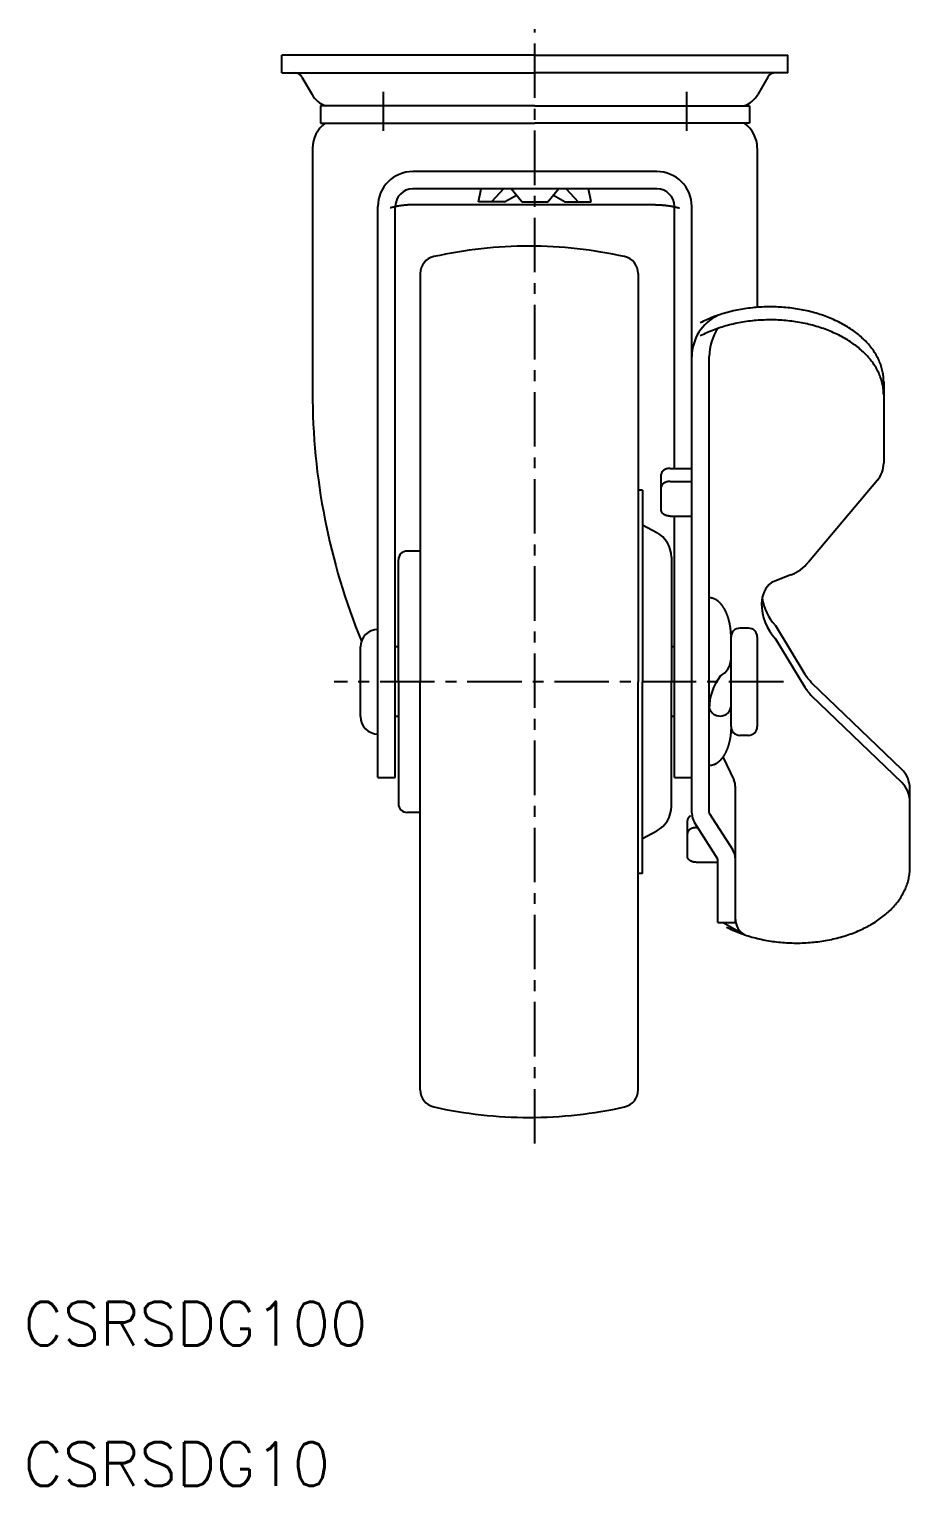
# Model space of a CAD drawing. Extents: x -24 to 231, y -5 to 268.
# Drawn here: x -23.9 to 77.1, y -5.2 to 162 of the extents above; entities that cross this region are included whole.
import ezdxf

# ---------------------------------------------------------------- set-up
doc = ezdxf.new("R2010")
doc.units = 0
doc.header["$LTSCALE"] = 5
doc.linetypes.add('CENTER', pattern=[2, 1.25, -0.25, 0.25, -0.25])
doc.layers.get('0').update_dxf_attribs({"linetype": 'CONTINUOUS'})
doc.layers.add('CENTER', color=1, linetype='CENTER')
doc.styles.get("Standard").update_dxf_attribs({"font": 'txt.shx'})

msp = doc.modelspace()

# ---------------------------------------------------------------- linework, layer by layer
at = {"color": 7, "linetype": 'CONTINUOUS'}
for p, q in [((5.130765, 157.000815), (5.130765, 159.000815)), ((34.130765, 159.000815), (5.130765, 159.000815)), ((34.130765, 159.000815), (63.130765, 159.000815)), ((63.130765, 157.000815), (63.130765, 159.000815)), ((5.130765, 157.000815), (34.130765, 157.000815)), ((7.42126, 156.500815), (8.57596, 154.500815)), ((63.130765, 157.000815), (34.130765, 157.000815)), ((60.840269, 156.500815), (59.685569, 154.500815)), ((34.130765, 153.194565), (9.535889, 153.194565)), ((9.535889, 153.194565), (9.535889, 151.194565)), ((34.130765, 153.194565), (58.72564, 153.194565)), ((58.72564, 153.194565), (58.72564, 151.194565)), ((9.535889, 151.194565), (34.130765, 151.194565)), ((58.72564, 151.194565), (34.130765, 151.194565)), ((8.630765, 148.344565), (8.630765, 120.340727)), ((59.630765, 148.344565), (59.630765, 130.072961)), ((48.130765, 145.650957), (20.130765, 145.650957)), ((48.130765, 143.658568), (20.130765, 143.658568)), ((27.683866, 142.175815), (27.964669, 143.658568)), ((30.666663, 142.175815), (27.683866, 142.175815)), ((30.532354, 143.658568), (29.175264, 142.175815)), ((30.666663, 142.175815), (32.007197, 142.949773)), ((32.639366, 142.175815), (31.428253, 143.658568)), ((32.639366, 142.175815), (35.622163, 142.175815)), ((35.622163, 142.175815), (36.833276, 143.658568)), ((36.254332, 142.949773), (37.594866, 142.175815)), ((37.594866, 142.175815), (40.577663, 142.175815)), ((37.729175, 143.658568), (39.086265, 142.175815)), ((40.577663, 142.175815), (40.29686, 143.658568)), ((16.130765, 76.104565), (16.130765, 141.650957)), ((18.130765, 76.104565), (18.130765, 141.658568)), ((47.980765, 141.844565), (20.280765, 141.844565)), ((50.130765, 111.589708), (50.130765, 141.658568)), ((52.130765, 72.016816), (52.130765, 141.650957)), ((20.980765, 133.94205), (20.980765, 124.104565)), ((45.980765, 133.94205), (45.980765, 124.104565)), ((20.980765, 124.104565), (20.980765, 87.104565)), ((45.980765, 124.104565), (45.980765, 87.104565)), ((54.130765, 72.016816), (54.130765, 124.419606)), ((74.130765, 121.522252), (74.130765, 112.17716)), ((48.630765, 106.780152), (48.630765, 110.927539)), ((49.630765, 111.589708), (52.130765, 111.589708)), ((46.480765, 109.104565), (45.980765, 109.104565)), ((46.480765, 109.104565), (46.480765, 87.104565)), ((49.630765, 110.091), (52.130765, 110.091)), ((73.427768, 110.247452), (65.503018, 100.814324)), ((49.630765, 106.117983), (52.130765, 106.117983)), ((50.130765, 76.104565), (50.130765, 106.117983)), ((46.480765, 105.104565), (48.10305, 104.227184)), ((20.980765, 102.104565), (19.480765, 102.104565)), ((18.480765, 87.104565), (18.480765, 101.104565)), ((49.780765, 101.412465), (49.780765, 87.104565)), ((63.489649, 99.371547), (61.265928, 98.505261)), ((56.630765, 81.976124), (56.630765, 92.233007)), ((58.630765, 93.254565), (57.630765, 93.254565)), ((59.630765, 92.254565), (59.630765, 81.954565)), ((61.716787, 93.546723), (65.102819, 87.969013)), ((61.716787, 92.048014), (65.102819, 86.470305)), ((14.130765, 83.104565), (14.130765, 91.104565)), ((18.480765, 91.104565), (18.130765, 91.104565)), ((50.130765, 91.104565), (49.780765, 91.104565)), ((18.480765, 87.104565), (18.480765, 73.104565)), ((20.980765, 50.104565), (20.980765, 87.104565)), ((45.980765, 50.104565), (45.980765, 87.104565)), ((46.480765, 65.104565), (46.480765, 87.104565)), ((49.780765, 72.796666), (49.780765, 87.104565)), ((76.210888, 77.048786), (65.910031, 86.960775)), ((76.210888, 75.550078), (65.910031, 85.462067)), ((18.480765, 83.104565), (18.130765, 83.104565)), ((50.130765, 83.104565), (49.780765, 83.104565)), ((58.630765, 80.954565), (57.630765, 80.954565)), ((55.704846, 78.480106), (56.941266, 75.845768)), ((16.130765, 76.104565), (18.130765, 76.104565)), ((50.130765, 76.104565), (52.130765, 76.104565)), ((57.130765, 59.490696), (57.130765, 74.996013)), ((77.130765, 65.725639), (77.130765, 74.887054)), ((20.980765, 72.104565), (19.480765, 72.104565)), ((54.130765, 72.016816), (56.816048, 67.8147)), ((51.630765, 67.049978), (51.630765, 71.197364)), ((55.130765, 66.737751), (52.445481, 70.939867)), ((52.630765, 70.360826), (52.815506, 70.360826)), ((46.480765, 69.104565), (48.10305, 69.981946)), ((52.630765, 66.387809), (55.130765, 66.387809)), ((55.130765, 59.490696), (55.130765, 66.737751)), ((46.480765, 65.104565), (45.980765, 65.104565)), ((55.130765, 59.490696), (57.130765, 59.490696)), ((55.716682, 59.490696), (58.130765, 58.089127)), ((20.980765, 40.26708), (20.980765, 50.104565)), ((45.980765, 40.26708), (45.980765, 50.104565))]:
    msp.add_line(p, q, dxfattribs=at)
for points in [[(20.2808, 141.845, 0), (20.259, 141.845, 0), (20.2372, 141.844, 0), (20.2153, 141.844, 0), (20.1935, 141.844, 0), (20.1717, 141.844, 0), (20.1499, 141.844, 0), (20.1281, 141.843, 0), (20.1063, 141.843, 0), (20.0845, 141.843, 0), (20.0627, 141.842, 0), (20.0409, 141.842, 0), (20.0191, 141.841, 0), (19.9973, 141.841, 0), (19.9756, 141.84, 0), (19.9538, 141.839, 0), (19.932, 141.839, 0), (19.9102, 141.838, 0), (19.8884, 141.837, 0), (19.8666, 141.836, 0), (19.8449, 141.836, 0), (19.8231, 141.835, 0), (19.8013, 141.834, 0), (19.7795, 141.833, 0), (19.7578, 141.832, 0), (19.736, 141.83, 0), (19.7143, 141.829, 0), (19.6925, 141.828, 0), (19.6708, 141.827, 0), (19.649, 141.826, 0), (19.6273, 141.824, 0), (19.6056, 141.823, 0), (19.5838, 141.821, 0), (19.5621, 141.82, 0), (19.5404, 141.818, 0), (19.5187, 141.817, 0), (19.497, 141.815, 0), (19.4753, 141.814, 0), (19.4536, 141.812, 0), (19.4319, 141.81, 0), (19.4102, 141.808, 0), (19.3885, 141.807, 0), (19.3669, 141.805, 0), (19.3452, 141.803, 0), (19.3236, 141.801, 0), (19.3019, 141.799, 0), (19.2803, 141.797, 0), (19.2586, 141.795, 0), (19.237, 141.793, 0), (19.2154, 141.79, 0), (19.1938, 141.788, 0), (19.1722, 141.786, 0), (19.1506, 141.783, 0), (19.129, 141.781, 0), (19.1074, 141.779, 0), (19.0858, 141.776, 0), (19.0643, 141.774, 0), (19.0427, 141.771, 0), (19.0212, 141.769, 0), (18.9997, 141.766, 0), (18.9781, 141.763, 0), (18.9566, 141.761, 0), (18.9351, 141.758, 0), (18.9136, 141.755, 0), (18.8921, 141.752, 0), (18.8707, 141.749, 0), (18.8492, 141.746, 0), (18.8277, 141.743, 0), (18.8063, 141.74, 0), (18.7849, 141.737, 0), (18.7634, 141.734, 0), (18.742, 141.731, 0), (18.7206, 141.728, 0), (18.6992, 141.724, 0), (18.6779, 141.721, 0), (18.6565, 141.718, 0), (18.6351, 141.714, 0), (18.6138, 141.711, 0), (18.5925, 141.707, 0), (18.5712, 141.704, 0), (18.5499, 141.7, 0), (18.5286, 141.697, 0), (18.5073, 141.693, 0), (18.486, 141.689, 0), (18.4648, 141.686, 0), (18.4435, 141.682, 0), (18.4223, 141.678, 0), (18.4011, 141.674, 0), (18.3799, 141.67, 0), (18.3587, 141.666, 0), (18.3375, 141.662, 0), (18.3164, 141.658, 0), (18.2952, 141.654, 0), (18.2741, 141.65, 0), (18.253, 141.646, 0), (18.2319, 141.641, 0), (18.2108, 141.637, 0), (18.1898, 141.633, 0), (18.1687, 141.629, 0), (18.1477, 141.624, 0), (18.1267, 141.62, 0), (18.1056, 141.615, 0), (18.0847, 141.611, 0), (18.0637, 141.606, 0), (18.0427, 141.601, 0), (18.0218, 141.597, 0), (18.0009, 141.592, 0), (17.98, 141.587, 0), (17.9591, 141.583, 0), (17.9382, 141.578, 0), (17.9173, 141.573, 0), (17.8965, 141.568, 0), (17.8757, 141.563, 0), (17.8549, 141.558, 0), (17.8341, 141.553, 0), (17.8133, 141.548, 0), (17.7926, 141.543, 0), (17.7718, 141.537, 0), (17.7511, 141.532, 0), (17.7304, 141.527, 0), (17.7098, 141.522, 0), (17.6891, 141.516, 0), (17.6685, 141.511, 0), (17.6478, 141.505, 0), (17.6272, 141.5, 0), (17.6067, 141.494, 0), (17.5861, 141.489, 0), (17.5656, 141.483, 0), (17.545, 141.478, 0)], [(47.9808, 141.845, 0), (48.0026, 141.845, 0), (48.0244, 141.844, 0), (48.0462, 141.844, 0), (48.068, 141.844, 0), (48.0898, 141.844, 0), (48.1116, 141.844, 0), (48.1334, 141.843, 0), (48.1552, 141.843, 0), (48.177, 141.843, 0), (48.1988, 141.842, 0), (48.2206, 141.842, 0), (48.2424, 141.841, 0), (48.2642, 141.841, 0), (48.286, 141.84, 0), (48.3078, 141.839, 0), (48.3296, 141.839, 0), (48.3513, 141.838, 0), (48.3731, 141.837, 0), (48.3949, 141.836, 0), (48.4167, 141.836, 0), (48.4384, 141.835, 0), (48.4602, 141.834, 0), (48.482, 141.833, 0), (48.5037, 141.832, 0), (48.5255, 141.83, 0), (48.5473, 141.829, 0), (48.569, 141.828, 0), (48.5908, 141.827, 0), (48.6125, 141.826, 0), (48.6342, 141.824, 0), (48.656, 141.823, 0), (48.6777, 141.821, 0), (48.6994, 141.82, 0), (48.7211, 141.818, 0), (48.7428, 141.817, 0), (48.7645, 141.815, 0), (48.7862, 141.814, 0), (48.8079, 141.812, 0), (48.8296, 141.81, 0), (48.8513, 141.808, 0), (48.873, 141.807, 0), (48.8947, 141.805, 0), (48.9163, 141.803, 0), (48.938, 141.801, 0), (48.9596, 141.799, 0), (48.9813, 141.797, 0), (49.0029, 141.795, 0), (49.0245, 141.793, 0), (49.0461, 141.79, 0), (49.0678, 141.788, 0), (49.0894, 141.786, 0), (49.1109, 141.783, 0), (49.1325, 141.781, 0), (49.1541, 141.779, 0), (49.1757, 141.776, 0), (49.1972, 141.774, 0), (49.2188, 141.771, 0), (49.2403, 141.769, 0), (49.2619, 141.766, 0), (49.2834, 141.763, 0), (49.3049, 141.761, 0), (49.3264, 141.758, 0), (49.3479, 141.755, 0), (49.3694, 141.752, 0), (49.3909, 141.749, 0), (49.4123, 141.746, 0), (49.4338, 141.743, 0), (49.4552, 141.74, 0), (49.4767, 141.737, 0), (49.4981, 141.734, 0), (49.5195, 141.731, 0), (49.5409, 141.728, 0), (49.5623, 141.724, 0), (49.5837, 141.721, 0), (49.605, 141.718, 0), (49.6264, 141.714, 0), (49.6477, 141.711, 0), (49.669, 141.707, 0), (49.6904, 141.704, 0), (49.7117, 141.7, 0), (49.733, 141.697, 0), (49.7542, 141.693, 0), (49.7755, 141.689, 0), (49.7968, 141.686, 0), (49.818, 141.682, 0), (49.8392, 141.678, 0), (49.8604, 141.674, 0), (49.8816, 141.67, 0), (49.9028, 141.666, 0), (49.924, 141.662, 0), (49.9451, 141.658, 0), (49.9663, 141.654, 0), (49.9874, 141.65, 0), (50.0085, 141.646, 0), (50.0296, 141.641, 0), (50.0507, 141.637, 0), (50.0718, 141.633, 0), (50.0928, 141.629, 0), (50.1139, 141.624, 0), (50.1349, 141.62, 0), (50.1559, 141.615, 0), (50.1769, 141.611, 0), (50.1978, 141.606, 0), (50.2188, 141.601, 0), (50.2397, 141.597, 0), (50.2607, 141.592, 0), (50.2816, 141.587, 0), (50.3025, 141.583, 0), (50.3233, 141.578, 0), (50.3442, 141.573, 0), (50.365, 141.568, 0), (50.3859, 141.563, 0), (50.4067, 141.558, 0), (50.4274, 141.553, 0), (50.4482, 141.548, 0), (50.469, 141.543, 0), (50.4897, 141.537, 0), (50.5104, 141.532, 0), (50.5311, 141.527, 0), (50.5518, 141.522, 0), (50.5724, 141.516, 0), (50.5931, 141.511, 0), (50.6137, 141.505, 0), (50.6343, 141.5, 0), (50.6549, 141.494, 0), (50.6754, 141.489, 0), (50.696, 141.483, 0), (50.7165, 141.478, 0)], [(74.1308, 121.522, 0), (74.1288, 121.673, 0), (74.1228, 121.823, 0), (74.1129, 121.973, 0), (74.099, 122.123, 0), (74.0812, 122.273, 0), (74.0594, 122.423, 0), (74.0336, 122.573, 0), (74.0039, 122.722, 0), (73.9703, 122.871, 0), (73.9328, 123.019, 0), (73.8913, 123.167, 0), (73.846, 123.314, 0), (73.7968, 123.461, 0), (73.7437, 123.607, 0), (73.6867, 123.753, 0), (73.6259, 123.898, 0), (73.5613, 124.042, 0), (73.493, 124.185, 0), (73.4208, 124.328, 0), (73.3449, 124.47, 0), (73.2652, 124.611, 0), (73.1819, 124.751, 0), (73.0948, 124.89, 0), (73.0041, 125.028, 0), (72.9098, 125.164, 0), (72.8119, 125.3, 0), (72.7104, 125.435, 0), (72.6054, 125.568, 0), (72.4969, 125.7, 0), (72.3849, 125.831, 0), (72.2695, 125.961, 0), (72.1507, 126.089, 0), (72.0285, 126.216, 0), (71.903, 126.341, 0), (71.7742, 126.465, 0), (71.6421, 126.587, 0), (71.5068, 126.708, 0), (71.3684, 126.828, 0), (71.2268, 126.945, 0), (71.0822, 127.061, 0), (70.9345, 127.175, 0), (70.7838, 127.288, 0), (70.6302, 127.399, 0), (70.4737, 127.508, 0), (70.3143, 127.615, 0), (70.1521, 127.72, 0), (69.9872, 127.824, 0), (69.8196, 127.925, 0), (69.6493, 128.025, 0), (69.4764, 128.122, 0), (69.3009, 128.218, 0), (69.123, 128.311, 0), (68.9426, 128.403, 0), (68.7598, 128.492, 0), (68.5747, 128.579, 0), (68.3874, 128.665, 0), (68.1978, 128.747, 0), (68.0061, 128.828, 0), (67.8122, 128.907, 0), (67.6163, 128.983, 0), (67.4185, 129.057, 0), (67.2187, 129.128, 0), (67.017, 129.197, 0), (66.8136, 129.264, 0), (66.6084, 129.329, 0), (66.4016, 129.391, 0), (66.1931, 129.451, 0), (65.9831, 129.508, 0), (65.7717, 129.563, 0), (65.5588, 129.616, 0), (65.3445, 129.666, 0), (65.129, 129.713, 0), (64.9122, 129.758, 0), (64.6943, 129.801, 0), (64.4753, 129.841, 0), (64.2553, 129.878, 0), (64.0343, 129.913, 0), (63.8124, 129.945, 0), (63.5897, 129.975, 0), (63.3663, 130.002, 0), (63.1422, 130.027, 0), (62.9175, 130.049, 0), (62.6922, 130.068, 0), (62.4664, 130.085, 0), (62.2403, 130.099, 0), (62.0138, 130.111, 0), (61.787, 130.119, 0), (61.56, 130.126, 0), (61.3329, 130.129, 0), (61.1058, 130.13, 0), (60.8786, 130.129, 0), (60.6515, 130.125, 0), (60.4246, 130.118, 0), (60.1979, 130.108, 0), (59.9715, 130.096, 0), (59.7454, 130.081, 0), (59.5197, 130.064, 0), (59.2946, 130.044, 0), (59.07, 130.022, 0), (58.846, 129.996, 0), (58.6227, 129.969, 0), (58.4002, 129.938, 0), (58.1785, 129.906, 0), (57.9578, 129.87, 0), (57.738, 129.832, 0), (57.5192, 129.792, 0), (57.3015, 129.749, 0), (57.085, 129.703, 0), (56.8698, 129.655, 0), (56.6558, 129.604, 0), (56.4432, 129.551, 0), (56.2321, 129.496, 0), (56.0224, 129.438, 0), (55.8143, 129.378, 0), (55.6078, 129.315, 0), (55.403, 129.25, 0), (55.2, 129.182, 0), (54.9987, 129.113, 0), (54.7994, 129.041, 0), (54.6019, 128.966, 0), (54.4065, 128.889, 0), (54.2131, 128.811, 0), (54.0218, 128.729, 0), (53.8327, 128.646, 0), (53.6459, 128.56, 0), (53.4613, 128.473, 0), (53.279, 128.383, 0), (53.0992, 128.291, 0)], [(74.1308, 120.024, 0), (74.1288, 120.174, 0), (74.1228, 120.324, 0), (74.1129, 120.475, 0), (74.099, 120.625, 0), (74.0812, 120.775, 0), (74.0594, 120.924, 0), (74.0336, 121.074, 0), (74.0039, 121.223, 0), (73.9703, 121.372, 0), (73.9328, 121.52, 0), (73.8913, 121.668, 0), (73.846, 121.815, 0), (73.7968, 121.962, 0), (73.7437, 122.109, 0), (73.6867, 122.254, 0), (73.6259, 122.399, 0), (73.5613, 122.543, 0), (73.493, 122.687, 0), (73.4208, 122.829, 0), (73.3449, 122.971, 0), (73.2652, 123.112, 0), (73.1819, 123.252, 0), (73.0948, 123.391, 0), (73.0041, 123.529, 0), (72.9098, 123.666, 0), (72.8119, 123.801, 0), (72.7104, 123.936, 0), (72.6054, 124.069, 0), (72.4969, 124.202, 0), (72.3849, 124.332, 0), (72.2695, 124.462, 0), (72.1507, 124.59, 0), (72.0285, 124.717, 0), (71.903, 124.842, 0), (71.7742, 124.966, 0), (71.6421, 125.089, 0), (71.5068, 125.21, 0), (71.3684, 125.329, 0), (71.2268, 125.446, 0), (71.0822, 125.562, 0), (70.9345, 125.677, 0), (70.7838, 125.789, 0), (70.6302, 125.9, 0), (70.4737, 126.009, 0), (70.3143, 126.116, 0), (70.1521, 126.222, 0), (69.9872, 126.325, 0), (69.8196, 126.427, 0), (69.6493, 126.526, 0), (69.4764, 126.624, 0), (69.3009, 126.719, 0), (69.123, 126.813, 0), (68.9426, 126.904, 0), (68.7598, 126.994, 0), (68.5747, 127.081, 0), (68.3874, 127.166, 0), (68.1978, 127.249, 0), (68.0061, 127.329, 0), (67.8122, 127.408, 0), (67.6163, 127.484, 0), (67.4185, 127.558, 0), (67.2187, 127.629, 0), (67.017, 127.699, 0), (66.8136, 127.766, 0), (66.6084, 127.83, 0), (66.4016, 127.892, 0), (66.1931, 127.952, 0), (65.9831, 128.01, 0), (65.7717, 128.065, 0), (65.5588, 128.117, 0), (65.3445, 128.167, 0), (65.129, 128.215, 0), (64.9122, 128.26, 0), (64.6943, 128.302, 0), (64.4753, 128.342, 0), (64.2553, 128.379, 0), (64.0343, 128.414, 0), (63.8124, 128.447, 0), (63.5897, 128.476, 0), (63.3663, 128.504, 0), (63.1422, 128.528, 0), (62.9175, 128.55, 0), (62.6922, 128.569, 0), (62.4664, 128.586, 0), (62.2403, 128.6, 0), (62.0138, 128.612, 0), (61.787, 128.621, 0), (61.56, 128.627, 0), (61.3329, 128.631, 0), (61.1058, 128.632, 0), (60.8786, 128.63, 0), (60.6515, 128.626, 0), (60.4246, 128.619, 0), (60.1979, 128.61, 0), (59.9715, 128.597, 0), (59.7454, 128.583, 0), (59.5197, 128.565, 0), (59.2946, 128.545, 0), (59.07, 128.523, 0), (58.846, 128.498, 0), (58.6227, 128.47, 0), (58.4002, 128.44, 0), (58.1785, 128.407, 0), (57.9578, 128.371, 0), (57.738, 128.333, 0), (57.5192, 128.293, 0), (57.3015, 128.25, 0), (57.085, 128.204, 0), (56.8698, 128.156, 0), (56.6558, 128.106, 0), (56.4432, 128.053, 0), (56.2321, 127.997, 0), (56.0224, 127.939, 0), (55.8143, 127.879, 0), (55.6078, 127.816, 0), (55.403, 127.751, 0), (55.2, 127.684, 0), (54.9987, 127.614, 0), (54.7994, 127.542, 0), (54.6019, 127.467, 0), (54.4065, 127.391, 0), (54.2131, 127.312, 0), (54.0218, 127.231, 0), (53.8327, 127.147, 0), (53.6459, 127.062, 0), (53.4613, 126.974, 0), (53.279, 126.884, 0), (53.0992, 126.792, 0)], [(49.6308, 111.59, 0), (49.6185, 111.59, 0), (49.6062, 111.59, 0), (49.594, 111.589, 0), (49.5817, 111.589, 0), (49.5694, 111.588, 0), (49.5572, 111.588, 0), (49.545, 111.587, 0), (49.5327, 111.587, 0), (49.5205, 111.586, 0), (49.5084, 111.585, 0), (49.4962, 111.584, 0), (49.484, 111.583, 0), (49.4719, 111.581, 0), (49.4598, 111.58, 0), (49.4477, 111.579, 0), (49.4357, 111.577, 0), (49.4237, 111.575, 0), (49.4117, 111.574, 0), (49.3997, 111.572, 0), (49.3878, 111.57, 0), (49.3759, 111.568, 0), (49.3641, 111.566, 0), (49.3522, 111.564, 0), (49.3405, 111.561, 0), (49.3288, 111.559, 0), (49.3171, 111.556, 0), (49.3055, 111.554, 0), (49.2939, 111.551, 0), (49.2823, 111.548, 0), (49.2709, 111.545, 0), (49.2594, 111.542, 0), (49.2481, 111.539, 0), (49.2368, 111.536, 0), (49.2255, 111.533, 0), (49.2143, 111.53, 0), (49.2032, 111.526, 0), (49.1921, 111.523, 0), (49.1812, 111.519, 0), (49.1702, 111.515, 0), (49.1594, 111.512, 0), (49.1486, 111.508, 0), (49.1379, 111.504, 0), (49.1272, 111.5, 0), (49.1167, 111.496, 0), (49.1062, 111.491, 0), (49.0958, 111.487, 0), (49.0854, 111.483, 0), (49.0752, 111.478, 0), (49.065, 111.474, 0), (49.055, 111.469, 0), (49.045, 111.464, 0), (49.0351, 111.459, 0), (49.0253, 111.455, 0), (49.0155, 111.45, 0), (49.0059, 111.445, 0), (48.9964, 111.439, 0), (48.9869, 111.434, 0), (48.9776, 111.429, 0), (48.9683, 111.424, 0), (48.9592, 111.418, 0), (48.9502, 111.413, 0), (48.9412, 111.407, 0), (48.9324, 111.401, 0), (48.9237, 111.396, 0), (48.915, 111.39, 0), (48.9065, 111.384, 0), (48.8981, 111.378, 0), (48.8898, 111.372, 0), (48.8816, 111.366, 0), (48.8736, 111.36, 0), (48.8656, 111.354, 0), (48.8578, 111.348, 0), (48.85, 111.341, 0), (48.8424, 111.335, 0), (48.8349, 111.328, 0), (48.8276, 111.322, 0), (48.8203, 111.315, 0), (48.8132, 111.309, 0), (48.8062, 111.302, 0), (48.7993, 111.295, 0), (48.7925, 111.289, 0), (48.7859, 111.282, 0), (48.7794, 111.275, 0), (48.773, 111.268, 0), (48.7668, 111.261, 0), (48.7607, 111.254, 0), (48.7547, 111.247, 0), (48.7488, 111.24, 0), (48.7431, 111.232, 0), (48.7375, 111.225, 0), (48.7321, 111.218, 0), (48.7268, 111.211, 0), (48.7216, 111.203, 0), (48.7166, 111.196, 0), (48.7117, 111.188, 0), (48.7069, 111.181, 0), (48.7023, 111.173, 0), (48.6978, 111.166, 0), (48.6934, 111.158, 0), (48.6892, 111.151, 0), (48.6852, 111.143, 0), (48.6812, 111.135, 0), (48.6775, 111.128, 0), (48.6738, 111.12, 0), (48.6703, 111.112, 0), (48.667, 111.104, 0), (48.6638, 111.096, 0), (48.6607, 111.088, 0), (48.6578, 111.081, 0), (48.6551, 111.073, 0), (48.6524, 111.065, 0), (48.65, 111.057, 0), (48.6477, 111.049, 0), (48.6455, 111.041, 0), (48.6435, 111.033, 0), (48.6416, 111.025, 0), (48.6399, 111.017, 0), (48.6383, 111.009, 0), (48.6369, 111.001, 0), (48.6356, 110.992, 0), (48.6345, 110.984, 0), (48.6335, 110.976, 0), (48.6326, 110.968, 0), (48.632, 110.96, 0), (48.6314, 110.952, 0), (48.6311, 110.944, 0), (48.6308, 110.936, 0), (48.6308, 110.928, 0)], [(49.6308, 110.091, 0), (49.6185, 110.091, 0), (49.6062, 110.091, 0), (49.594, 110.091, 0), (49.5817, 110.09, 0), (49.5694, 110.09, 0), (49.5572, 110.089, 0), (49.545, 110.089, 0), (49.5327, 110.088, 0), (49.5205, 110.087, 0), (49.5084, 110.086, 0), (49.4962, 110.085, 0), (49.484, 110.084, 0), (49.4719, 110.083, 0), (49.4598, 110.081, 0), (49.4477, 110.08, 0), (49.4357, 110.078, 0), (49.4237, 110.077, 0), (49.4117, 110.075, 0), (49.3997, 110.073, 0), (49.3878, 110.071, 0), (49.3759, 110.069, 0), (49.3641, 110.067, 0), (49.3522, 110.065, 0), (49.3405, 110.062, 0), (49.3288, 110.06, 0), (49.3171, 110.058, 0), (49.3055, 110.055, 0), (49.2939, 110.052, 0), (49.2823, 110.05, 0), (49.2709, 110.047, 0), (49.2594, 110.044, 0), (49.2481, 110.041, 0), (49.2368, 110.037, 0), (49.2255, 110.034, 0), (49.2143, 110.031, 0), (49.2032, 110.027, 0), (49.1921, 110.024, 0), (49.1812, 110.02, 0), (49.1702, 110.017, 0), (49.1594, 110.013, 0), (49.1486, 110.009, 0), (49.1379, 110.005, 0), (49.1272, 110.001, 0), (49.1167, 109.997, 0), (49.1062, 109.993, 0), (49.0958, 109.988, 0), (49.0854, 109.984, 0), (49.0752, 109.979, 0), (49.065, 109.975, 0), (49.055, 109.97, 0), (49.045, 109.965, 0), (49.0351, 109.961, 0), (49.0253, 109.956, 0), (49.0155, 109.951, 0), (49.0059, 109.946, 0), (48.9964, 109.941, 0), (48.9869, 109.936, 0), (48.9776, 109.93, 0), (48.9683, 109.925, 0), (48.9592, 109.919, 0), (48.9502, 109.914, 0), (48.9412, 109.908, 0), (48.9324, 109.903, 0), (48.9237, 109.897, 0), (48.915, 109.891, 0), (48.9065, 109.885, 0), (48.8981, 109.88, 0), (48.8898, 109.874, 0), (48.8816, 109.867, 0), (48.8736, 109.861, 0), (48.8656, 109.855, 0), (48.8578, 109.849, 0), (48.85, 109.843, 0), (48.8424, 109.836, 0), (48.8349, 109.83, 0), (48.8276, 109.823, 0), (48.8203, 109.817, 0), (48.8132, 109.81, 0), (48.8062, 109.803, 0), (48.7993, 109.797, 0), (48.7925, 109.79, 0), (48.7859, 109.783, 0), (48.7794, 109.776, 0), (48.773, 109.769, 0), (48.7668, 109.762, 0), (48.7607, 109.755, 0), (48.7547, 109.748, 0), (48.7488, 109.741, 0), (48.7431, 109.734, 0), (48.7375, 109.727, 0), (48.7321, 109.719, 0), (48.7268, 109.712, 0), (48.7216, 109.705, 0), (48.7166, 109.697, 0), (48.7117, 109.69, 0), (48.7069, 109.682, 0), (48.7023, 109.675, 0), (48.6978, 109.667, 0), (48.6934, 109.66, 0), (48.6892, 109.652, 0), (48.6852, 109.644, 0), (48.6812, 109.637, 0), (48.6775, 109.629, 0), (48.6738, 109.621, 0), (48.6703, 109.613, 0), (48.667, 109.605, 0), (48.6638, 109.598, 0), (48.6607, 109.59, 0), (48.6578, 109.582, 0), (48.6551, 109.574, 0), (48.6524, 109.566, 0), (48.65, 109.558, 0), (48.6477, 109.55, 0), (48.6455, 109.542, 0), (48.6435, 109.534, 0), (48.6416, 109.526, 0), (48.6399, 109.518, 0), (48.6383, 109.51, 0), (48.6369, 109.502, 0), (48.6356, 109.494, 0), (48.6345, 109.486, 0), (48.6335, 109.478, 0), (48.6326, 109.469, 0), (48.632, 109.461, 0), (48.6314, 109.453, 0), (48.6311, 109.445, 0), (48.6308, 109.437, 0), (48.6308, 109.429, 0)], [(49.6308, 106.118, 0), (49.6185, 106.118, 0), (49.6062, 106.118, 0), (49.594, 106.118, 0), (49.5817, 106.119, 0), (49.5694, 106.119, 0), (49.5572, 106.12, 0), (49.545, 106.12, 0), (49.5327, 106.121, 0), (49.5205, 106.122, 0), (49.5084, 106.123, 0), (49.4962, 106.124, 0), (49.484, 106.125, 0), (49.4719, 106.126, 0), (49.4598, 106.128, 0), (49.4477, 106.129, 0), (49.4357, 106.131, 0), (49.4237, 106.132, 0), (49.4117, 106.134, 0), (49.3997, 106.136, 0), (49.3878, 106.138, 0), (49.3759, 106.14, 0), (49.3641, 106.142, 0), (49.3522, 106.144, 0), (49.3405, 106.146, 0), (49.3288, 106.149, 0), (49.3171, 106.151, 0), (49.3055, 106.154, 0), (49.2939, 106.157, 0), (49.2823, 106.159, 0), (49.2709, 106.162, 0), (49.2594, 106.165, 0), (49.2481, 106.168, 0), (49.2368, 106.172, 0), (49.2255, 106.175, 0), (49.2143, 106.178, 0), (49.2032, 106.182, 0), (49.1921, 106.185, 0), (49.1812, 106.189, 0), (49.1702, 106.192, 0), (49.1594, 106.196, 0), (49.1486, 106.2, 0), (49.1379, 106.204, 0), (49.1272, 106.208, 0), (49.1167, 106.212, 0), (49.1062, 106.216, 0), (49.0958, 106.221, 0), (49.0854, 106.225, 0), (49.0752, 106.23, 0), (49.065, 106.234, 0), (49.055, 106.239, 0), (49.045, 106.243, 0), (49.0351, 106.248, 0), (49.0253, 106.253, 0), (49.0155, 106.258, 0), (49.0059, 106.263, 0), (48.9964, 106.268, 0), (48.9869, 106.273, 0), (48.9776, 106.279, 0), (48.9683, 106.284, 0), (48.9592, 106.29, 0), (48.9502, 106.295, 0), (48.9412, 106.301, 0), (48.9324, 106.306, 0), (48.9237, 106.312, 0), (48.915, 106.318, 0), (48.9065, 106.324, 0), (48.8981, 106.329, 0), (48.8898, 106.335, 0), (48.8816, 106.342, 0), (48.8736, 106.348, 0), (48.8656, 106.354, 0), (48.8578, 106.36, 0), (48.85, 106.366, 0), (48.8424, 106.373, 0), (48.8349, 106.379, 0), (48.8276, 106.386, 0), (48.8203, 106.392, 0), (48.8132, 106.399, 0), (48.8062, 106.406, 0), (48.7993, 106.412, 0), (48.7925, 106.419, 0), (48.7859, 106.426, 0), (48.7794, 106.433, 0), (48.773, 106.44, 0), (48.7668, 106.447, 0), (48.7607, 106.454, 0), (48.7547, 106.461, 0), (48.7488, 106.468, 0), (48.7431, 106.475, 0), (48.7375, 106.482, 0), (48.7321, 106.49, 0), (48.7268, 106.497, 0), (48.7216, 106.504, 0), (48.7166, 106.512, 0), (48.7117, 106.519, 0), (48.7069, 106.527, 0), (48.7023, 106.534, 0), (48.6978, 106.542, 0), (48.6934, 106.549, 0), (48.6892, 106.557, 0), (48.6852, 106.565, 0), (48.6812, 106.572, 0), (48.6775, 106.58, 0), (48.6738, 106.588, 0), (48.6703, 106.596, 0), (48.667, 106.604, 0), (48.6638, 106.611, 0), (48.6607, 106.619, 0), (48.6578, 106.627, 0), (48.6551, 106.635, 0), (48.6524, 106.643, 0), (48.65, 106.651, 0), (48.6477, 106.659, 0), (48.6455, 106.667, 0), (48.6435, 106.675, 0), (48.6416, 106.683, 0), (48.6399, 106.691, 0), (48.6383, 106.699, 0), (48.6369, 106.707, 0), (48.6356, 106.715, 0), (48.6345, 106.723, 0), (48.6335, 106.731, 0), (48.6326, 106.74, 0), (48.632, 106.748, 0), (48.6314, 106.756, 0), (48.6311, 106.764, 0), (48.6308, 106.772, 0), (48.6308, 106.78, 0)], [(56.6308, 92.233, 0), (56.6306, 92.2882, 0), (56.63, 92.3434, 0), (56.6291, 92.3986, 0), (56.6278, 92.4538, 0), (56.6261, 92.509, 0), (56.624, 92.564, 0), (56.6215, 92.6191, 0), (56.6187, 92.6741, 0), (56.6155, 92.729, 0), (56.612, 92.7839, 0), (56.608, 92.8386, 0), (56.6037, 92.8933, 0), (56.599, 92.9479, 0), (56.594, 93.0023, 0), (56.5885, 93.0567, 0), (56.5827, 93.1109, 0), (56.5766, 93.165, 0), (56.57, 93.219, 0), (56.5631, 93.2728, 0), (56.5558, 93.3264, 0), (56.5482, 93.3799, 0), (56.5402, 93.4332, 0), (56.5318, 93.4863, 0), (56.5231, 93.5393, 0), (56.514, 93.592, 0), (56.5046, 93.6446, 0), (56.4948, 93.6969, 0), (56.4846, 93.749, 0), (56.4741, 93.8009, 0), (56.4632, 93.8525, 0), (56.452, 93.9039, 0), (56.4405, 93.9551, 0), (56.4286, 94.006, 0), (56.4163, 94.0566, 0), (56.4037, 94.1069, 0), (56.3907, 94.157, 0), (56.3775, 94.2068, 0), (56.3638, 94.2563, 0), (56.3499, 94.3054, 0), (56.3356, 94.3543, 0), (56.3209, 94.4028, 0), (56.306, 94.451, 0), (56.2907, 94.4989, 0), (56.2751, 94.5465, 0), (56.2592, 94.5937, 0), (56.2429, 94.6405, 0), (56.2263, 94.687, 0), (56.2094, 94.7331, 0), (56.1922, 94.7788, 0), (56.1747, 94.8241, 0), (56.1569, 94.8691, 0), (56.1388, 94.9137, 0), (56.1204, 94.9578, 0), (56.1016, 95.0015, 0), (56.0826, 95.0449, 0), (56.0633, 95.0878, 0), (56.0437, 95.1302, 0), (56.0238, 95.1723, 0), (56.0036, 95.2139, 0), (55.9831, 95.255, 0), (55.9624, 95.2957, 0), (55.9414, 95.3359, 0), (55.9201, 95.3757, 0), (55.8985, 95.415, 0), (55.8767, 95.4538, 0), (55.8546, 95.4921, 0), (55.8323, 95.53, 0), (55.8097, 95.5673, 0), (55.7868, 95.6041, 0), (55.7637, 95.6404, 0), (55.7403, 95.6763, 0), (55.7167, 95.7116, 0), (55.6929, 95.7463, 0), (55.6688, 95.7806, 0), (55.6445, 95.8143, 0), (55.62, 95.8474, 0), (55.5953, 95.8801, 0), (55.5703, 95.9121, 0), (55.5451, 95.9437, 0), (55.5197, 95.9746, 0), (55.4941, 96.005, 0), (55.4683, 96.0348, 0), (55.4422, 96.0641, 0), (55.416, 96.0928, 0), (55.3896, 96.1209, 0), (55.363, 96.1484, 0), (55.3362, 96.1753, 0), (55.3093, 96.2017, 0), (55.2821, 96.2274, 0), (55.2548, 96.2525, 0), (55.2273, 96.277, 0), (55.1997, 96.301, 0), (55.1718, 96.3243, 0), (55.1439, 96.347, 0), (55.1157, 96.369, 0), (55.0875, 96.3905, 0), (55.0591, 96.4113, 0), (55.0305, 96.4315, 0), (55.0018, 96.451, 0), (54.973, 96.47, 0), (54.944, 96.4882, 0), (54.915, 96.5059, 0), (54.8858, 96.5229, 0), (54.8565, 96.5392, 0), (54.8271, 96.5549, 0), (54.7975, 96.57, 0), (54.7679, 96.5844, 0), (54.7382, 96.5981, 0), (54.7084, 96.6112, 0), (54.6785, 96.6237, 0), (54.6485, 96.6354, 0), (54.6185, 96.6465, 0), (54.5884, 96.657, 0), (54.5582, 96.6668, 0), (54.5279, 96.6759, 0), (54.4976, 96.6843, 0), (54.4672, 96.6921, 0), (54.4368, 96.6992, 0), (54.4063, 96.7056, 0), (54.3758, 96.7113, 0), (54.3453, 96.7164, 0), (54.3147, 96.7208, 0), (54.2841, 96.7245, 0), (54.2534, 96.7276, 0), (54.2228, 96.73, 0), (54.1921, 96.7317, 0), (54.1614, 96.7327, 0), (54.1308, 96.733, 0)], [(56.6308, 81.9761, 0), (56.6306, 81.9209, 0), (56.63, 81.8657, 0), (56.6291, 81.8105, 0), (56.6278, 81.7553, 0), (56.6261, 81.7002, 0), (56.624, 81.6451, 0), (56.6215, 81.59, 0), (56.6187, 81.535, 0), (56.6155, 81.4801, 0), (56.612, 81.4253, 0), (56.608, 81.3705, 0), (56.6037, 81.3158, 0), (56.599, 81.2613, 0), (56.594, 81.2068, 0), (56.5885, 81.1524, 0), (56.5827, 81.0982, 0), (56.5766, 81.0441, 0), (56.57, 80.9902, 0), (56.5631, 80.9364, 0), (56.5558, 80.8827, 0), (56.5482, 80.8292, 0), (56.5402, 80.7759, 0), (56.5318, 80.7228, 0), (56.5231, 80.6698, 0), (56.514, 80.6171, 0), (56.5046, 80.5646, 0), (56.4948, 80.5122, 0), (56.4846, 80.4601, 0), (56.4741, 80.4082, 0), (56.4632, 80.3566, 0), (56.452, 80.3052, 0), (56.4405, 80.254, 0), (56.4286, 80.2032, 0), (56.4163, 80.1525, 0), (56.4037, 80.1022, 0), (56.3907, 80.0521, 0), (56.3775, 80.0024, 0), (56.3638, 79.9529, 0), (56.3499, 79.9037, 0), (56.3356, 79.8548, 0), (56.3209, 79.8063, 0), (56.306, 79.7581, 0), (56.2907, 79.7102, 0), (56.2751, 79.6627, 0), (56.2592, 79.6155, 0), (56.2429, 79.5686, 0), (56.2263, 79.5222, 0), (56.2094, 79.4761, 0), (56.1922, 79.4303, 0), (56.1747, 79.385, 0), (56.1569, 79.34, 0), (56.1388, 79.2955, 0), (56.1204, 79.2513, 0), (56.1016, 79.2076, 0), (56.0826, 79.1643, 0), (56.0633, 79.1214, 0), (56.0437, 79.0789, 0), (56.0238, 79.0368, 0), (56.0036, 78.9953, 0), (55.9831, 78.9541, 0), (55.9624, 78.9134, 0), (55.9414, 78.8732, 0), (55.9201, 78.8334, 0), (55.8985, 78.7941, 0), (55.8767, 78.7553, 0), (55.8546, 78.717, 0), (55.8323, 78.6792, 0), (55.8097, 78.6418, 0), (55.7868, 78.605, 0), (55.7637, 78.5687, 0), (55.7403, 78.5329, 0), (55.7167, 78.4976, 0), (55.6929, 78.4628, 0), (55.6688, 78.4286, 0), (55.6445, 78.3949, 0), (55.62, 78.3617, 0), (55.5953, 78.3291, 0), (55.5703, 78.297, 0), (55.5451, 78.2655, 0), (55.5197, 78.2345, 0), (55.4941, 78.2041, 0), (55.4683, 78.1743, 0), (55.4422, 78.145, 0), (55.416, 78.1163, 0), (55.3896, 78.0882, 0), (55.363, 78.0607, 0), (55.3362, 78.0338, 0), (55.3093, 78.0075, 0), (55.2821, 77.9817, 0), (55.2548, 77.9566, 0), (55.2273, 77.9321, 0), (55.1997, 77.9082, 0), (55.1718, 77.8849, 0), (55.1439, 77.8622, 0), (55.1157, 77.8401, 0), (55.0875, 77.8187, 0), (55.0591, 77.7978, 0), (55.0305, 77.7777, 0), (55.0018, 77.7581, 0), (54.973, 77.7392, 0), (54.944, 77.7209, 0), (54.915, 77.7032, 0), (54.8858, 77.6862, 0), (54.8565, 77.6699, 0), (54.8271, 77.6542, 0), (54.7975, 77.6391, 0), (54.7679, 77.6247, 0), (54.7382, 77.611, 0), (54.7084, 77.5979, 0), (54.6785, 77.5855, 0), (54.6485, 77.5737, 0), (54.6185, 77.5626, 0), (54.5884, 77.5521, 0), (54.5582, 77.5424, 0), (54.5279, 77.5333, 0), (54.4976, 77.5248, 0), (54.4672, 77.5171, 0), (54.4368, 77.51, 0), (54.4063, 77.5035, 0), (54.3758, 77.4978, 0), (54.3453, 77.4927, 0), (54.3147, 77.4883, 0), (54.2841, 77.4846, 0), (54.2534, 77.4815, 0), (54.2228, 77.4792, 0), (54.1921, 77.4775, 0), (54.1614, 77.4765, 0), (54.1308, 77.4761, 0)], [(51.9882, 71.7047, 0), (51.983, 71.7018, 0), (51.9778, 71.6989, 0), (51.9726, 71.6959, 0), (51.9675, 71.6929, 0), (51.9624, 71.6899, 0), (51.9574, 71.6869, 0), (51.9524, 71.6839, 0), (51.9474, 71.6808, 0), (51.9424, 71.6777, 0), (51.9375, 71.6746, 0), (51.9326, 71.6714, 0), (51.9277, 71.6683, 0), (51.9229, 71.6651, 0), (51.9181, 71.6619, 0), (51.9133, 71.6586, 0), (51.9086, 71.6554, 0), (51.9039, 71.6521, 0), (51.8992, 71.6488, 0), (51.8946, 71.6455, 0), (51.89, 71.6422, 0), (51.8854, 71.6388, 0), (51.8809, 71.6354, 0), (51.8764, 71.632, 0), (51.8719, 71.6286, 0), (51.8675, 71.6252, 0), (51.8631, 71.6217, 0), (51.8588, 71.6182, 0), (51.8544, 71.6148, 0), (51.8502, 71.6112, 0), (51.8459, 71.6077, 0), (51.8417, 71.6041, 0), (51.8375, 71.6006, 0), (51.8334, 71.597, 0), (51.8293, 71.5934, 0), (51.8252, 71.5897, 0), (51.8212, 71.5861, 0), (51.8172, 71.5824, 0), (51.8133, 71.5788, 0), (51.8094, 71.5751, 0), (51.8055, 71.5713, 0), (51.8017, 71.5676, 0), (51.7979, 71.5638, 0), (51.7941, 71.5601, 0), (51.7904, 71.5563, 0), (51.7867, 71.5525, 0), (51.7831, 71.5487, 0), (51.7795, 71.5448, 0), (51.7759, 71.541, 0), (51.7724, 71.5371, 0), (51.7689, 71.5332, 0), (51.7655, 71.5293, 0), (51.7621, 71.5254, 0), (51.7587, 71.5215, 0), (51.7554, 71.5175, 0), (51.7522, 71.5136, 0), (51.7489, 71.5096, 0), (51.7457, 71.5056, 0), (51.7426, 71.5016, 0), (51.7395, 71.4976, 0), (51.7364, 71.4936, 0), (51.7334, 71.4895, 0), (51.7304, 71.4855, 0), (51.7274, 71.4814, 0), (51.7245, 71.4773, 0), (51.7217, 71.4732, 0), (51.7188, 71.4691, 0), (51.7161, 71.465, 0), (51.7133, 71.4608, 0), (51.7106, 71.4567, 0), (51.708, 71.4525, 0), (51.7054, 71.4483, 0), (51.7028, 71.4442, 0), (51.7003, 71.44, 0), (51.6978, 71.4357, 0), (51.6954, 71.4315, 0), (51.693, 71.4273, 0), (51.6906, 71.4231, 0), (51.6883, 71.4188, 0), (51.6861, 71.4145, 0), (51.6839, 71.4103, 0), (51.6817, 71.406, 0), (51.6796, 71.4017, 0), (51.6775, 71.3974, 0), (51.6755, 71.3931, 0), (51.6735, 71.3888, 0), (51.6715, 71.3844, 0), (51.6696, 71.3801, 0), (51.6677, 71.3758, 0), (51.6659, 71.3714, 0), (51.6642, 71.3671, 0), (51.6624, 71.3627, 0), (51.6608, 71.3583, 0), (51.6591, 71.3539, 0), (51.6575, 71.3495, 0), (51.656, 71.3451, 0), (51.6545, 71.3407, 0), (51.653, 71.3363, 0), (51.6516, 71.3319, 0), (51.6503, 71.3275, 0), (51.6489, 71.323, 0), (51.6477, 71.3186, 0), (51.6464, 71.3142, 0), (51.6453, 71.3097, 0), (51.6441, 71.3053, 0), (51.643, 71.3008, 0), (51.642, 71.2963, 0), (51.641, 71.2919, 0), (51.6401, 71.2874, 0), (51.6391, 71.2829, 0), (51.6383, 71.2784, 0), (51.6375, 71.274, 0), (51.6367, 71.2695, 0), (51.636, 71.265, 0), (51.6353, 71.2605, 0), (51.6347, 71.256, 0), (51.6341, 71.2515, 0), (51.6336, 71.247, 0), (51.6331, 71.2425, 0), (51.6326, 71.238, 0), (51.6323, 71.2335, 0), (51.6319, 71.229, 0), (51.6316, 71.2245, 0), (51.6313, 71.2199, 0), (51.6311, 71.2154, 0), (51.631, 71.2109, 0), (51.6309, 71.2064, 0), (51.6308, 71.2019, 0), (51.6308, 71.1974, 0)], [(52.6308, 70.3608, 0), (52.6185, 70.3608, 0), (52.6062, 70.3606, 0), (52.594, 70.3604, 0), (52.5817, 70.36, 0), (52.5694, 70.3596, 0), (52.5572, 70.359, 0), (52.545, 70.3584, 0), (52.5327, 70.3576, 0), (52.5205, 70.3568, 0), (52.5084, 70.3558, 0), (52.4962, 70.3548, 0), (52.484, 70.3537, 0), (52.4719, 70.3524, 0), (52.4598, 70.3511, 0), (52.4477, 70.3496, 0), (52.4357, 70.3481, 0), (52.4237, 70.3465, 0), (52.4117, 70.3447, 0), (52.3997, 70.3429, 0), (52.3878, 70.341, 0), (52.3759, 70.339, 0), (52.3641, 70.3368, 0), (52.3522, 70.3346, 0), (52.3405, 70.3323, 0), (52.3288, 70.3299, 0), (52.3171, 70.3274, 0), (52.3055, 70.3248, 0), (52.2939, 70.3221, 0), (52.2823, 70.3193, 0), (52.2709, 70.3165, 0), (52.2594, 70.3135, 0), (52.2481, 70.3104, 0), (52.2368, 70.3073, 0), (52.2255, 70.304, 0), (52.2143, 70.3007, 0), (52.2032, 70.2973, 0), (52.1921, 70.2937, 0), (52.1812, 70.2901, 0), (52.1702, 70.2864, 0), (52.1594, 70.2826, 0), (52.1486, 70.2788, 0), (52.1379, 70.2748, 0), (52.1272, 70.2708, 0), (52.1167, 70.2666, 0), (52.1062, 70.2624, 0), (52.0958, 70.2581, 0), (52.0854, 70.2537, 0), (52.0752, 70.2492, 0), (52.065, 70.2447, 0), (52.055, 70.24, 0), (52.045, 70.2353, 0), (52.0351, 70.2305, 0), (52.0253, 70.2256, 0), (52.0155, 70.2207, 0), (52.0059, 70.2156, 0), (51.9964, 70.2105, 0), (51.9869, 70.2053, 0), (51.9776, 70.2001, 0), (51.9683, 70.1947, 0), (51.9592, 70.1893, 0), (51.9502, 70.1838, 0), (51.9412, 70.1782, 0), (51.9324, 70.1726, 0), (51.9237, 70.1669, 0), (51.915, 70.1611, 0), (51.9065, 70.1552, 0), (51.8981, 70.1493, 0), (51.8898, 70.1433, 0), (51.8816, 70.1373, 0), (51.8736, 70.1312, 0), (51.8656, 70.125, 0), (51.8578, 70.1187, 0), (51.85, 70.1124, 0), (51.8424, 70.106, 0), (51.8349, 70.0996, 0), (51.8276, 70.0931, 0), (51.8203, 70.0866, 0), (51.8132, 70.0799, 0), (51.8062, 70.0733, 0), (51.7993, 70.0665, 0), (51.7925, 70.0598, 0), (51.7859, 70.0529, 0), (51.7794, 70.046, 0), (51.773, 70.0391, 0), (51.7668, 70.0321, 0), (51.7607, 70.025, 0), (51.7547, 70.0179, 0), (51.7488, 70.0108, 0), (51.7431, 70.0036, 0), (51.7375, 69.9964, 0), (51.7321, 69.9891, 0), (51.7268, 69.9818, 0), (51.7216, 69.9744, 0), (51.7166, 69.967, 0), (51.7117, 69.9595, 0), (51.7069, 69.9521, 0), (51.7023, 69.9445, 0), (51.6978, 69.937, 0), (51.6934, 69.9294, 0), (51.6892, 69.9217, 0), (51.6852, 69.9141, 0), (51.6812, 69.9064, 0), (51.6775, 69.8986, 0), (51.6738, 69.8909, 0), (51.6703, 69.8831, 0), (51.667, 69.8753, 0), (51.6638, 69.8674, 0), (51.6607, 69.8596, 0), (51.6578, 69.8517, 0), (51.6551, 69.8437, 0), (51.6524, 69.8358, 0), (51.65, 69.8278, 0), (51.6477, 69.8199, 0), (51.6455, 69.8119, 0), (51.6435, 69.8038, 0), (51.6416, 69.7958, 0), (51.6399, 69.7878, 0), (51.6383, 69.7797, 0), (51.6369, 69.7716, 0), (51.6356, 69.7636, 0), (51.6345, 69.7555, 0), (51.6335, 69.7474, 0), (51.6326, 69.7393, 0), (51.632, 69.7311, 0), (51.6314, 69.723, 0), (51.6311, 69.7149, 0), (51.6308, 69.7068, 0), (51.6308, 69.6987, 0)], [(52.6308, 66.3878, 0), (52.6185, 66.3879, 0), (52.6062, 66.388, 0), (52.594, 66.3883, 0), (52.5817, 66.3886, 0), (52.5694, 66.3891, 0), (52.5572, 66.3896, 0), (52.545, 66.3902, 0), (52.5327, 66.391, 0), (52.5205, 66.3918, 0), (52.5084, 66.3928, 0), (52.4962, 66.3938, 0), (52.484, 66.395, 0), (52.4719, 66.3962, 0), (52.4598, 66.3976, 0), (52.4477, 66.399, 0), (52.4357, 66.4005, 0), (52.4237, 66.4022, 0), (52.4117, 66.4039, 0), (52.3997, 66.4057, 0), (52.3878, 66.4077, 0), (52.3759, 66.4097, 0), (52.3641, 66.4118, 0), (52.3522, 66.414, 0), (52.3405, 66.4163, 0), (52.3288, 66.4187, 0), (52.3171, 66.4212, 0), (52.3055, 66.4238, 0), (52.2939, 66.4265, 0), (52.2823, 66.4293, 0), (52.2709, 66.4322, 0), (52.2594, 66.4351, 0), (52.2481, 66.4382, 0), (52.2368, 66.4414, 0), (52.2255, 66.4446, 0), (52.2143, 66.448, 0), (52.2032, 66.4514, 0), (52.1921, 66.4549, 0), (52.1812, 66.4585, 0), (52.1702, 66.4622, 0), (52.1594, 66.466, 0), (52.1486, 66.4699, 0), (52.1379, 66.4738, 0), (52.1272, 66.4779, 0), (52.1167, 66.482, 0), (52.1062, 66.4862, 0), (52.0958, 66.4905, 0), (52.0854, 66.4949, 0), (52.0752, 66.4994, 0), (52.065, 66.504, 0), (52.055, 66.5086, 0), (52.045, 66.5133, 0), (52.0351, 66.5181, 0), (52.0253, 66.523, 0), (52.0155, 66.528, 0), (52.0059, 66.533, 0), (51.9964, 66.5381, 0), (51.9869, 66.5433, 0), (51.9776, 66.5486, 0), (51.9683, 66.5539, 0), (51.9592, 66.5593, 0), (51.9502, 66.5648, 0), (51.9412, 66.5704, 0), (51.9324, 66.576, 0), (51.9237, 66.5818, 0), (51.915, 66.5875, 0), (51.9065, 66.5934, 0), (51.8981, 66.5993, 0), (51.8898, 66.6053, 0), (51.8816, 66.6113, 0), (51.8736, 66.6175, 0), (51.8656, 66.6237, 0), (51.8578, 66.6299, 0), (51.85, 66.6362, 0), (51.8424, 66.6426, 0), (51.8349, 66.649, 0), (51.8276, 66.6555, 0), (51.8203, 66.6621, 0), (51.8132, 66.6687, 0), (51.8062, 66.6754, 0), (51.7993, 66.6821, 0), (51.7925, 66.6889, 0), (51.7859, 66.6957, 0), (51.7794, 66.7026, 0), (51.773, 66.7096, 0), (51.7668, 66.7165, 0), (51.7607, 66.7236, 0), (51.7547, 66.7307, 0), (51.7488, 66.7378, 0), (51.7431, 66.745, 0), (51.7375, 66.7523, 0), (51.7321, 66.7595, 0), (51.7268, 66.7669, 0), (51.7216, 66.7742, 0), (51.7166, 66.7816, 0), (51.7117, 66.7891, 0), (51.7069, 66.7966, 0), (51.7023, 66.8041, 0), (51.6978, 66.8117, 0), (51.6934, 66.8193, 0), (51.6892, 66.8269, 0), (51.6852, 66.8346, 0), (51.6812, 66.8423, 0), (51.6775, 66.85, 0), (51.6738, 66.8578, 0), (51.6703, 66.8656, 0), (51.667, 66.8734, 0), (51.6638, 66.8812, 0), (51.6607, 66.8891, 0), (51.6578, 66.897, 0), (51.6551, 66.9049, 0), (51.6524, 66.9128, 0), (51.65, 66.9208, 0), (51.6477, 66.9288, 0), (51.6455, 66.9368, 0), (51.6435, 66.9448, 0), (51.6416, 66.9528, 0), (51.6399, 66.9609, 0), (51.6383, 66.9689, 0), (51.6369, 66.977, 0), (51.6356, 66.9851, 0), (51.6345, 66.9932, 0), (51.6335, 67.0013, 0), (51.6326, 67.0094, 0), (51.632, 67.0175, 0), (51.6314, 67.0256, 0), (51.6311, 67.0337, 0), (51.6308, 67.0419, 0), (51.6308, 67.05, 0)], [(56.0992, 58.9568, 0), (56.279, 58.8649, 0), (56.4613, 58.7751, 0), (56.6459, 58.6874, 0), (56.8327, 58.6019, 0), (57.0218, 58.5185, 0), (57.2131, 58.4374, 0), (57.4065, 58.3584, 0), (57.6019, 58.2818, 0), (57.7994, 58.2074, 0), (57.9987, 58.1353, 0), (58.2, 58.0655, 0), (58.403, 57.998, 0), (58.6078, 57.9329, 0), (58.8143, 57.8702, 0), (59.0224, 57.8099, 0), (59.2321, 57.752, 0), (59.4432, 57.6965, 0), (59.6558, 57.6435, 0), (59.8698, 57.593, 0), (60.085, 57.5449, 0), (60.3015, 57.4993, 0), (60.5192, 57.4563, 0), (60.738, 57.4158, 0), (60.9578, 57.3778, 0), (61.1785, 57.3423, 0), (61.4002, 57.3095, 0), (61.6227, 57.2791, 0), (61.846, 57.2514, 0), (62.07, 57.2263, 0), (62.2946, 57.2037, 0), (62.5197, 57.1838, 0), (62.7454, 57.1664, 0), (62.9715, 57.1517, 0), (63.1979, 57.1396, 0), (63.4246, 57.1301, 0), (63.6515, 57.1233, 0), (63.8786, 57.119, 0), (64.1058, 57.1174, 0), (64.3329, 57.1185, 0), (64.56, 57.1221, 0), (64.787, 57.1284, 0), (65.0138, 57.1373, 0), (65.2403, 57.1488, 0), (65.4664, 57.163, 0), (65.6922, 57.1797, 0), (65.9175, 57.1991, 0), (66.1422, 57.2211, 0), (66.3663, 57.2457, 0), (66.5897, 57.2728, 0), (66.8124, 57.3026, 0), (67.0343, 57.3349, 0), (67.2553, 57.3698, 0), (67.4753, 57.4072, 0), (67.6943, 57.4472, 0), (67.9122, 57.4897, 0), (68.129, 57.5347, 0), (68.3445, 57.5822, 0), (68.5588, 57.6322, 0), (68.7717, 57.6846, 0), (68.9831, 57.7396, 0), (69.1931, 57.7969, 0), (69.4016, 57.8567, 0), (69.6084, 57.9189, 0), (69.8136, 57.9835, 0), (70.017, 58.0504, 0), (70.2187, 58.1197, 0), (70.4185, 58.1913, 0), (70.6163, 58.2652, 0), (70.8122, 58.3414, 0), (71.0061, 58.4198, 0), (71.1978, 58.5005, 0), (71.3874, 58.5834, 0), (71.5747, 58.6684, 0), (71.7598, 58.7556, 0), (71.9426, 58.845, 0), (72.123, 58.9364, 0), (72.3009, 59.0299, 0), (72.4764, 59.1255, 0), (72.6493, 59.223, 0), (72.8196, 59.3226, 0), (72.9872, 59.4241, 0), (73.1521, 59.5275, 0), (73.3143, 59.6329, 0), (73.4737, 59.7401, 0), (73.6302, 59.8491, 0), (73.7838, 59.9599, 0), (73.9345, 60.0725, 0), (74.0822, 60.1868, 0), (74.2268, 60.3027, 0), (74.3684, 60.4204, 0), (74.5068, 60.5397, 0), (74.6421, 60.6605, 0), (74.7742, 60.7829, 0), (74.903, 60.9068, 0), (75.0285, 61.0322, 0), (75.1507, 61.159, 0), (75.2695, 61.2872, 0), (75.3849, 61.4168, 0), (75.4969, 61.5476, 0), (75.6054, 61.6798, 0), (75.7104, 61.8132, 0), (75.8119, 61.9478, 0), (75.9098, 62.0835, 0), (76.0041, 62.2203, 0), (76.0948, 62.3583, 0), (76.1819, 62.4972, 0), (76.2652, 62.6371, 0), (76.3449, 62.778, 0), (76.4208, 62.9198, 0), (76.493, 63.0624, 0), (76.5613, 63.2059, 0), (76.6259, 63.3501, 0), (76.6867, 63.495, 0), (76.7437, 63.6406, 0), (76.7968, 63.7869, 0), (76.846, 63.9337, 0), (76.8913, 64.0811, 0), (76.9328, 64.229, 0), (76.9703, 64.3774, 0), (77.0039, 64.5262, 0), (77.0336, 64.6753, 0), (77.0594, 64.8247, 0), (77.0812, 64.9745, 0), (77.099, 65.1244, 0), (77.1129, 65.2746, 0), (77.1228, 65.4248, 0), (77.1288, 65.5752, 0), (77.1308, 65.7256, 0)]]:
    msp.add_polyline3d(points, dxfattribs=at)
for centre, radius, start, end in [((6.555234, 156.000815), 1, 30, 90), ((61.706295, 156.000815), 1, 90, 150), ((11.174037, 156.000815), 3, 210, 249.295565), ((57.087492, 156.000815), 3, 290.704435, 330), ((12.130765, 148.344565), 3.5, 125.483204, 180), ((56.130765, 148.344565), 3.5, 0, 54.516796), ((20.130765, 141.650957), 4, 90, 180), ((48.130765, 141.650957), 4, 0, 90), ((20.130765, 141.658568), 2, 90, 180), ((48.130765, 141.658568), 2, 0, 90), ((33.480765, 87.104565), 50, 90, 102.635625), ((33.480765, 87.104565), 50, 77.364375, 90), ((22.980765, 133.94205), 2, 102.635625, 180), ((43.980765, 133.94205), 2, 0, 77.364375), ((57.374034, 124.419606), 5.243269, 115.330424, 180), ((59.881021, 124.419606), 5.750256, 145.699636, 180), ((84.347042, 120.340727), 75.716277, 180, 202.186992), ((71.130765, 112.17716), 3, 319.966453, 0), ((46.580765, 101.412465), 3.2, 0, 61.594139), ((19.480765, 101.104565), 1, 90, 180), ((61.674678, 104.030504), 5, 291.284192, 319.966453), ((63.253318, 96.096814), 3.122553, 129.528588, 180), ((66.091665, 96.096814), 5.9609, 180, 222.7832), ((66.091665, 97.595522), 5.9609, 188.395598, 222.7832), ((16.130765, 91.104565), 2, 90, 180), ((57.630765, 92.254565), 1, 90, 180), ((58.630765, 92.254565), 1, 0, 90), ((54.300844, 89.819461), 2.329921, 297.613255, 0), ((60.2992, 84.032214), 6.168435, 142.8783, 180), ((69.376904, 90.563661), 5, 211.260472, 226.102161), ((69.376904, 89.064953), 5, 211.260472, 226.102161), ((55.380765, 84.502997), 1.336832, 200.764317, 270), ((55.40807, 84.38967), 1.222694, 268.72033, 0), ((16.130765, 83.104565), 2, 180, 270), ((57.630765, 81.954565), 1, 180, 270), ((58.630765, 81.954565), 1, 270, 0), ((74.130765, 74.887054), 3, 0, 46.102161), ((55.130765, 74.996013), 2, 0, 25.142898), ((74.130765, 73.388346), 3, 0, 46.102161), ((19.480765, 73.104565), 1, 180, 270), ((46.580765, 72.796666), 3.2, 298.405861, 0), ((54.130765, 72.016816), 2, 180, 212.579852), ((55.130765, 66.737751), 2, 0, 32.579852), ((59.147596, 59.830868), 2.016832, 180, 239.723545), ((22.980765, 40.26708), 2, 180, 257.364375), ((43.980765, 40.26708), 2, 282.635625, 0), ((33.480765, 87.104565), 50, 257.364375, 270), ((33.480765, 87.104565), 50, 270, 282.635625)]:
    msp.add_arc(centre, radius, start, end, dxfattribs=at)
at = {"layer": 'CENTER', "color": 1, "linetype": 'CENTER'}
for p, q in [((34.130765, 34.104565), (34.130765, 162.000815)), ((16.730765, 154.800815), (16.730765, 150.344565)), ((51.530765, 154.800815), (51.530765, 150.344565)), ((62.630765, 87.104565), (11.130765, 87.104565))]:
    msp.add_line(p, q, dxfattribs=at)

# ---------------------------------------------------------------- texts
for s, p in [('CSRSDG100', (-24.502068, 10.94225)), ('CSRSDG10', (-24.502068, -5.17858))]:
    msp.add_text(s, height=5).set_placement(p)

doc.saveas('drawing.dxf')
